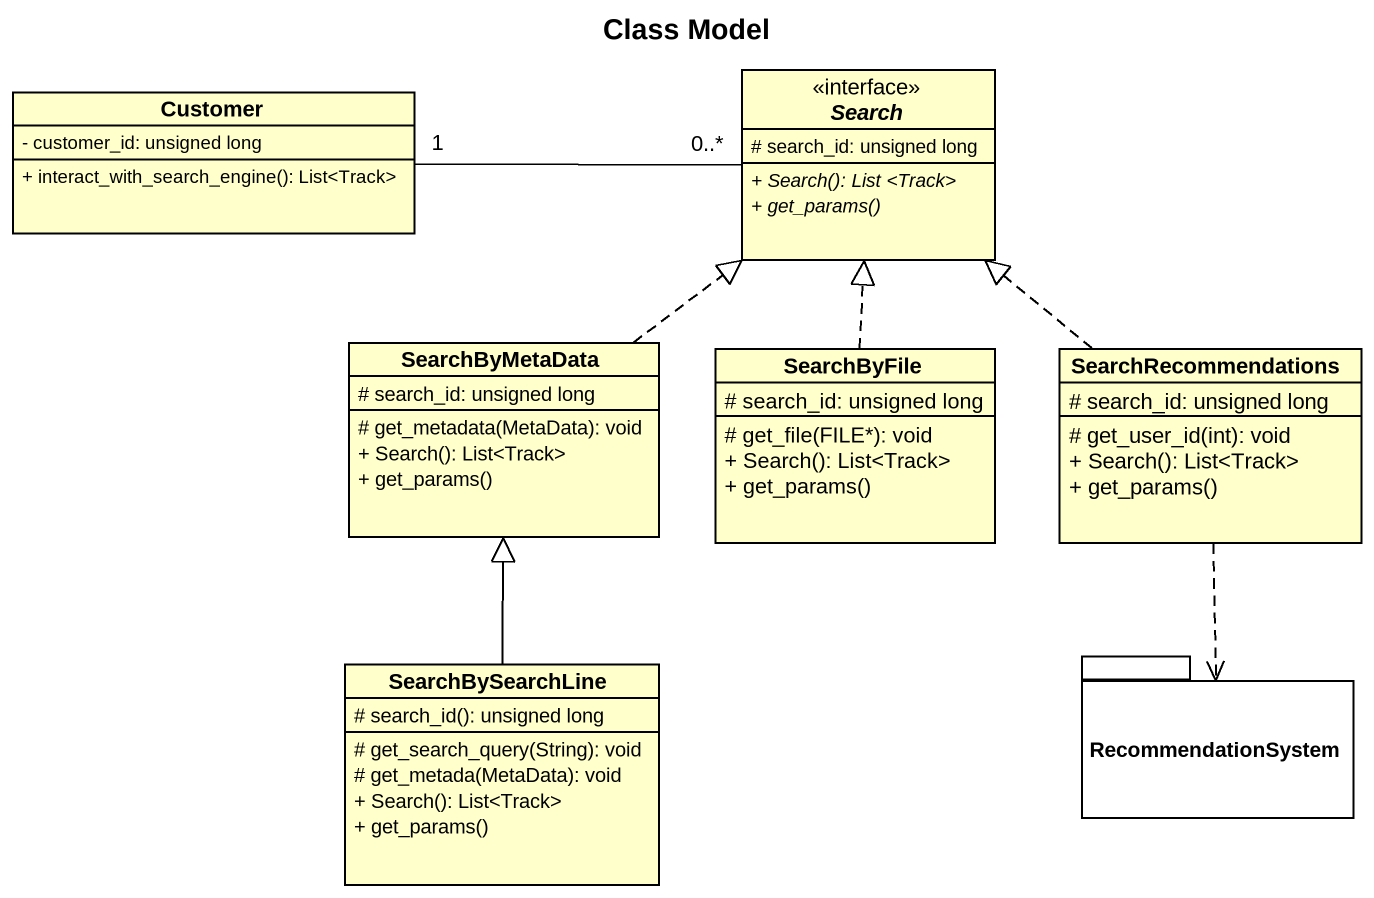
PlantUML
@startuml
title Class Model
hide circle
hide empty members
skinparam classAttributeIconSize 0
class Customer {
  - customer_id: unsigned long
  + interact_with_search_engine(): List<Track>
}
interface Search {
  # search_id: unsigned long
  {abstract} + Search(): List <Track>
  {abstract} + get_params()
}
class SearchByMetaData {
  # search_id: unsigned long
  # get_metadata(MetaData): void
  + Search(): List<Track>
  + get_params()
}
class SearchByFile {
  # search_id: unsigned long
  # get_file(FILE*): void
  + Search(): List<Track>
  + get_params()
}
class SearchRecommendations {
  # search_id: unsigned long
  # get_user_id(int): void
  + Search(): List<Track>
  + get_params()
}
package RecommendationSystem {
}
class SearchBySearchLine {
  {field} # search_id(): unsigned long
  # get_search_query(String): void
  # get_metada(MetaData): void
  + Search(): List<Track>
  + get_params()
}
Customer "1" -right- "0..*" Search
SearchByMetaData .up.|> Search
SearchByFile .up.|> Search
SearchRecommendations .up.|> Search
SearchRecommendations ..> RecommendationSystem
SearchBySearchLine -up-|> SearchByMetaData
@enduml
